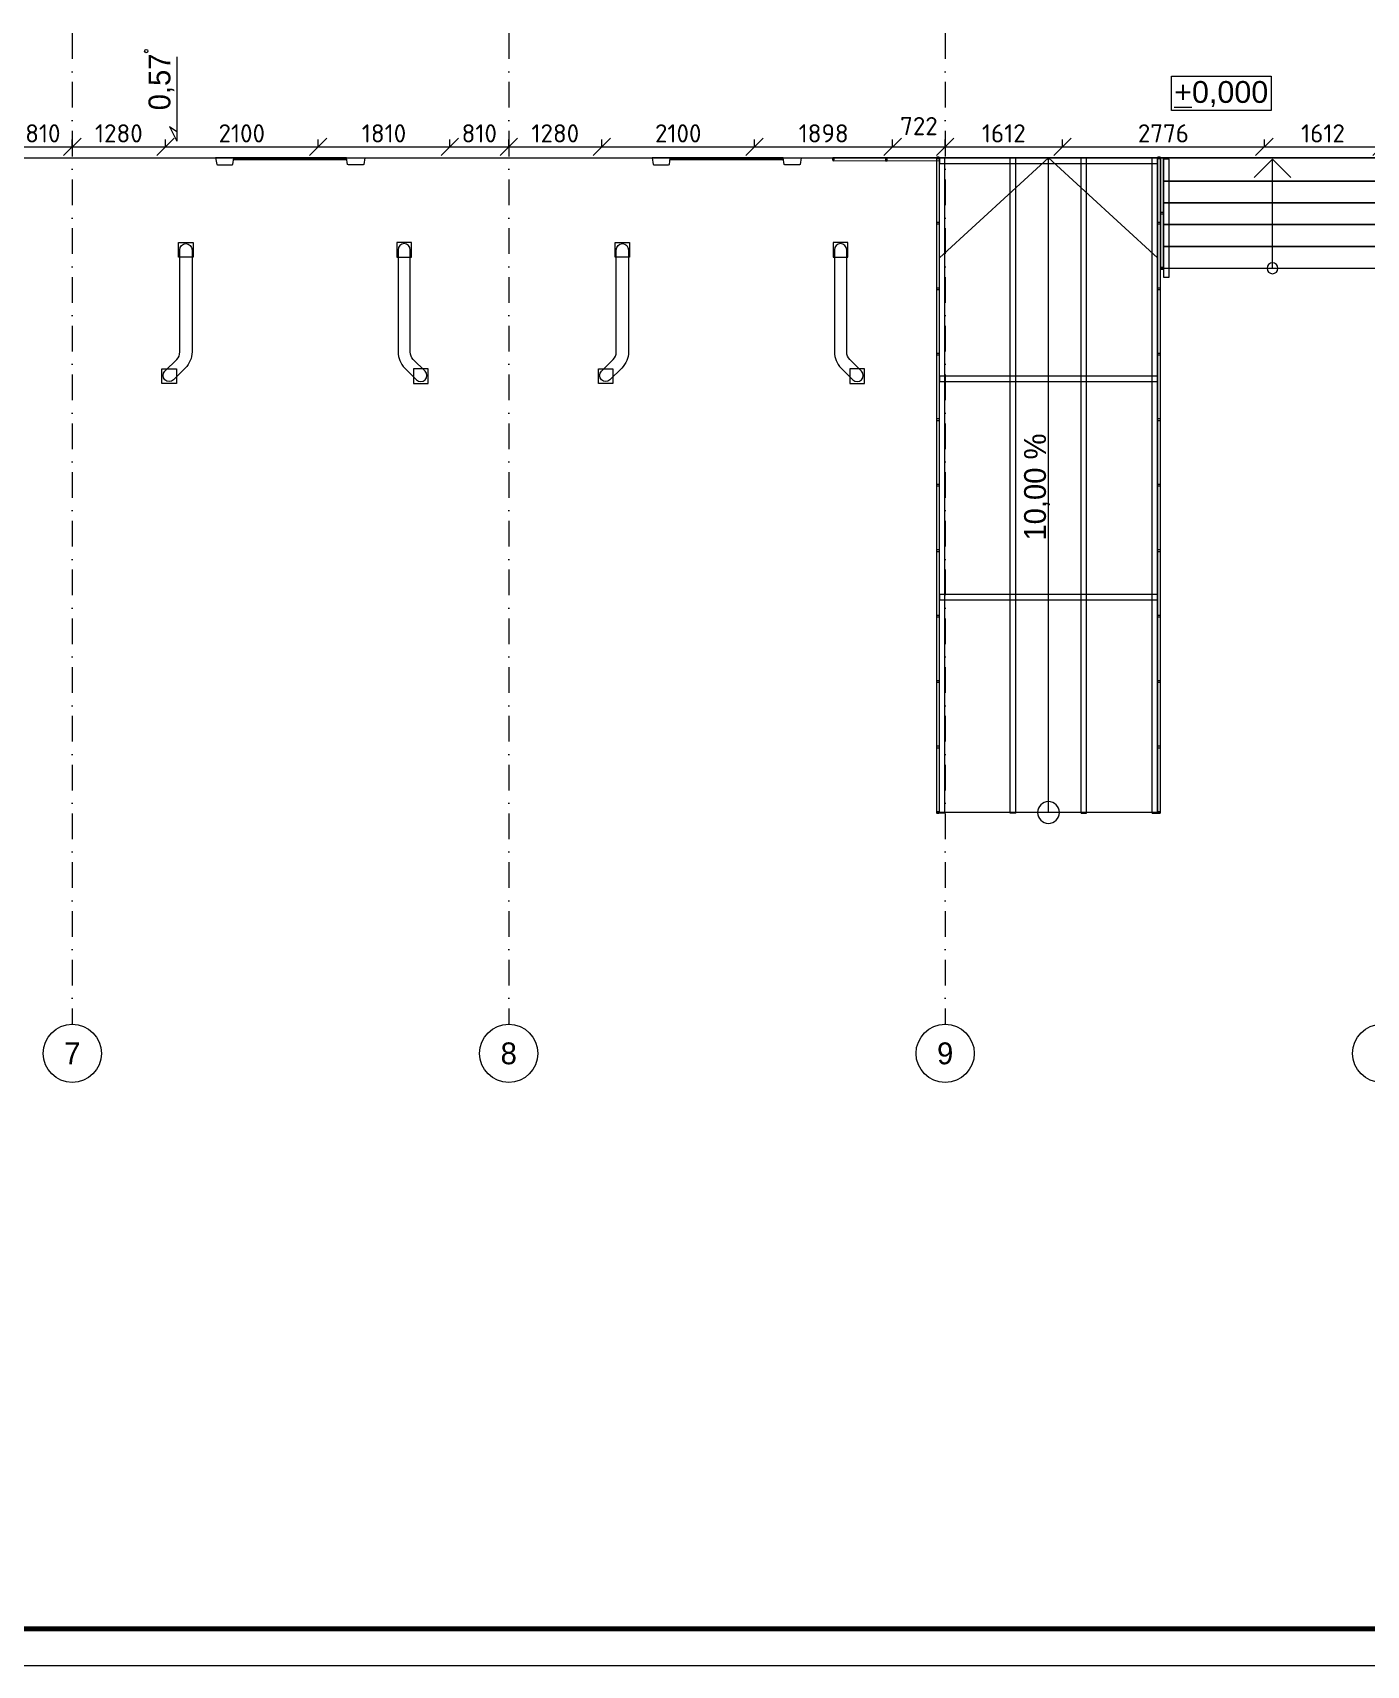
# Model space of a CAD drawing. Header units: millimetres. Extents: x 0 to 2118900, y -20000 to 84100.
# Drawn here: x 441455 to 459790, y 0 to 22444 of the extents above; entities that cross this region are included whole.
import ezdxf
from ezdxf.enums import TextEntityAlignment as Align

# ---------------------------------------------------------------- set-up
doc = ezdxf.new("R2010")
doc.units = ezdxf.units.MM
doc.linetypes.add('Dot & Dashed', pattern=[670.277762, 352.777767, -176.388884, 0, -141.111112])
for name, color, linetype, lineweight in [('АР_подоснова', 8, 'Continuous', 13), ('ПТ_размеры', 7, 'Continuous', 13), ('ПТ_рамка', 7, 'Continuous', 50), ('ПТ_рамка_тонк', 7, 'Continuous', 18)]:
    doc.layers.add(name, color=color, linetype=linetype, lineweight=lineweight)
doc.styles.add('АР_текст_1', font='arial.ttf')
doc.styles.add('АР_текст_2', font='ARIALN.TTF')
doc.styles.add('ПТ', font='isocpeur.ttf')
doc.dimstyles.new('ПТ100', dxfattribs={"dimscale": 100, "dimtxt": 2.5, "dimasz": 1.2, "dimexe": 1, "dimexo": 0, "dimgap": 0.6, "dimtad": 1, "dimdec": 0, "dimtxsty": 'ПТ', "dimtsz": 1.2, "dimcen": 2.5, "dimclrd": 7, "dimclre": 7, "dimclrt": 7, "dimazin": 3, "dimtfac": 1, "dimtmove": 0, "dimatfit": 3, "dimlwd": 13, "dimlwe": 13, "dimarcsym": 0})

# ---------------------------------------------------------------- blocks, each defined once
blk = doc.blocks.new('Перекрытие_1210', base_point=(35971, -3275))
at = {"color": 0, "linetype": 'Continuous', "lineweight": -2, "flags": 128}
blk.add_lwpolyline([(35971, -3275), (35985, -3366), (35995, -3375), (36198, -3375), (36208, -3366), (36221, -3275)], close=True, dxfattribs=at)
blk = doc.blocks.new('Перекрытие_1310', base_point=(38021, -3275))
at = {"color": 0, "linetype": 'Continuous', "lineweight": -2, "flags": 128}
blk.add_lwpolyline([(38021, -3275), (38008, -3366), (37998, -3375), (37795, -3375), (37785, -3366), (37771, -3275)], close=True, dxfattribs=at)
blk = doc.blocks.new('Перекрытие_1410', base_point=(41971, -3275))
at = {"color": 0, "linetype": 'Continuous', "lineweight": -2, "flags": 128}
blk.add_lwpolyline([(41971, -3275), (41985, -3366), (41995, -3375), (42198, -3375), (42208, -3366), (42221, -3275)], close=True, dxfattribs=at)
blk = doc.blocks.new('Перекрытие_1510', base_point=(44021, -3275))
at = {"color": 0, "linetype": 'Continuous', "lineweight": -2, "flags": 128}
blk.add_lwpolyline([(44021, -3275), (44008, -3366), (43998, -3375), (43795, -3375), (43785, -3366), (43771, -3275)], close=True, dxfattribs=at)
blk = doc.blocks.new('Лестница_10')
at = {"color": 0, "linetype": 'Continuous', "lineweight": -2}
for p, q in [((52000, -3275), (49000, -3275)), ((49000, -3275), (49000, -3295)), ((49080, -3295), (49000, -3295)), ((49000, -3295), (49000, -4795)), ((49000, -3295), (49000, -3595)), ((49080, -4795), (49080, -3295)), ((50250, -3545), (50500, -3295)), ((50500, -3595), (50500, -3295)), ((50500, -3295), (50750, -3545)), ((52000, -3295), (51920, -3295)), ((51920, -3295), (51920, -4795)), ((52000, -3295), (52000, -3275)), ((52000, -4795), (52000, -3295)), ((52000, -3595), (52000, -3295)), ((52000, -3595), (49000, -3595)), ((49000, -3595), (49000, -3895)), ((49000, -3595), (52000, -3595)), ((50500, -4495), (50500, -3595)), ((52000, -3895), (52000, -3595)), ((52000, -3895), (49000, -3895)), ((49000, -3895), (49000, -4195)), ((49000, -3895), (52000, -3895)), ((52000, -4195), (52000, -3895)), ((52000, -4195), (49000, -4195)), ((49000, -4195), (49000, -4495)), ((49000, -4195), (52000, -4195)), ((52000, -4495), (52000, -4195)), ((52000, -4495), (49000, -4495)), ((49000, -4495), (49000, -4795)), ((49000, -4495), (52000, -4495)), ((50500, -4795), (50500, -4495)), ((52000, -4795), (52000, -4495)), ((49000, -4795), (49000, -4915)), ((49000, -4795), (52000, -4795)), ((49000, -4915), (49080, -4915)), ((49080, -4915), (49080, -4795)), ((51920, -4795), (51920, -4915)), ((51920, -4915), (52000, -4915)), ((52000, -4915), (52000, -4795))]:
    blk.add_line(p, q, dxfattribs=at)
for start, end in [(0, 180), (180, 0)]:
    blk.add_arc((50500, -4795), 75, start, end, dxfattribs=at)
blk = doc.blocks.new('Морф_56')
at = {"color": 0, "linetype": 'Continuous', "lineweight": -2, "flags": 128}
for points in [[(36221, -3301), (36221, -3299)], [(36421, -3299), (36221, -3299)], [(36421, -3301), (36221, -3301)], [(36421, -3301), (36421, -3299)]]:
    blk.add_lwpolyline(points, dxfattribs=at)
blk = doc.blocks.new('Морф_57')
at = {"color": 0, "linetype": 'Continuous', "lineweight": -2, "flags": 128}
for points in [[(36221, -3301), (36221, -3299)], [(36221, -3299), (36421, -3299)], [(36421, -3301), (36221, -3301)], [(36421, -3299), (36421, -3301)], [(36621, -3299), (36421, -3299)], [(36421, -3301), (36621, -3301)], [(36621, -3301), (36621, -3299)]]:
    blk.add_lwpolyline(points, dxfattribs=at)
blk = doc.blocks.new('Морф_58')
at = {"color": 0, "linetype": 'Continuous', "lineweight": -2, "flags": 128}
for points in [[(36321, -3301), (36321, -3299)], [(36321, -3299), (36621, -3299)], [(36621, -3301), (36321, -3301)], [(36621, -3299), (36621, -3301)], [(36821, -3299), (36621, -3299)], [(36621, -3301), (36821, -3301)], [(36821, -3301), (36821, -3299)]]:
    blk.add_lwpolyline(points, dxfattribs=at)
blk = doc.blocks.new('Морф_59')
at = {"color": 0, "linetype": 'Continuous', "lineweight": -2, "flags": 128}
for points in [[(36321, -3301), (36321, -3299)], [(36321, -3299), (36621, -3299)], [(36621, -3301), (36321, -3301)], [(36621, -3299), (36621, -3301)], [(36821, -3299), (36621, -3299)], [(36621, -3301), (36821, -3301)], [(36821, -3301), (36821, -3299)]]:
    blk.add_lwpolyline(points, dxfattribs=at)
blk = doc.blocks.new('Морф_60')
at = {"color": 0, "linetype": 'Continuous', "lineweight": -2, "flags": 128}
for points in [[(36521, -3301), (36521, -3299)], [(36521, -3299), (36821, -3299)], [(36821, -3301), (36521, -3301)], [(36821, -3299), (36821, -3301)], [(37021, -3299), (36821, -3299)], [(36821, -3301), (37021, -3301)], [(37021, -3301), (37021, -3299)]]:
    blk.add_lwpolyline(points, dxfattribs=at)
blk = doc.blocks.new('Морф_61')
at = {"color": 0, "linetype": 'Continuous', "lineweight": -2, "flags": 128}
for points in [[(36721, -3301), (36721, -3299)], [(36721, -3299), (37021, -3299)], [(37021, -3301), (36721, -3301)], [(37021, -3299), (37021, -3301)], [(37221, -3299), (37021, -3299)], [(37021, -3301), (37221, -3301)], [(37221, -3301), (37221, -3299)]]:
    blk.add_lwpolyline(points, dxfattribs=at)
blk = doc.blocks.new('Морф_62')
at = {"color": 0, "linetype": 'Continuous', "lineweight": -2, "flags": 128}
for points in [[(36921, -3301), (36921, -3299)], [(36921, -3299), (37221, -3299)], [(37221, -3301), (36921, -3301)], [(37221, -3299), (37221, -3301)], [(37421, -3299), (37221, -3299)], [(37221, -3301), (37421, -3301)], [(37421, -3301), (37421, -3299)]]:
    blk.add_lwpolyline(points, dxfattribs=at)
blk = doc.blocks.new('Морф_63')
at = {"color": 0, "linetype": 'Continuous', "lineweight": -2, "flags": 128}
for points in [[(37121, -3301), (37121, -3299)], [(37121, -3299), (37421, -3299)], [(37421, -3301), (37121, -3301)], [(37421, -3299), (37421, -3301)], [(37621, -3299), (37421, -3299)], [(37421, -3301), (37621, -3301)], [(37621, -3301), (37621, -3299)]]:
    blk.add_lwpolyline(points, dxfattribs=at)
blk = doc.blocks.new('Морф_64')
at = {"color": 0, "linetype": 'Continuous', "lineweight": -2, "flags": 128}
for points in [[(37321, -3301), (37321, -3299)], [(37321, -3299), (37621, -3299)], [(37621, -3301), (37321, -3301)], [(37621, -3299), (37621, -3301)], [(37771, -3299), (37621, -3299)], [(37621, -3301), (37771, -3301)], [(37771, -3299), (37771, -3301)]]:
    blk.add_lwpolyline(points, dxfattribs=at)
blk = doc.blocks.new('Морф_65')
at = {"color": 0, "linetype": 'Continuous', "lineweight": -2, "flags": 128}
for points in [[(37521, -3301), (37521, -3299)], [(37521, -3299), (37771, -3299)], [(37771, -3301), (37521, -3301)], [(37771, -3299), (37771, -3301)]]:
    blk.add_lwpolyline(points, dxfattribs=at)
blk = doc.blocks.new('Морф_66')
at = {"color": 0, "linetype": 'Continuous', "lineweight": -2, "flags": 128}
for points in [[(37721, -3301), (37721, -3299)], [(37721, -3299), (37771, -3299)], [(37771, -3301), (37721, -3301)], [(37771, -3299), (37771, -3301)]]:
    blk.add_lwpolyline(points, dxfattribs=at)
blk = doc.blocks.new('Морф_67')
at = {"color": 0, "linetype": 'Continuous', "lineweight": -2, "flags": 128}
for points in [[(42221, -3301), (42221, -3299)], [(42421, -3299), (42221, -3299)], [(42421, -3301), (42221, -3301)], [(42421, -3301), (42421, -3299)]]:
    blk.add_lwpolyline(points, dxfattribs=at)
blk = doc.blocks.new('Морф_68')
at = {"color": 0, "linetype": 'Continuous', "lineweight": -2, "flags": 128}
for points in [[(42221, -3301), (42221, -3299)], [(42221, -3299), (42421, -3299)], [(42421, -3301), (42221, -3301)], [(42421, -3299), (42421, -3301)], [(42621, -3299), (42421, -3299)], [(42421, -3301), (42621, -3301)], [(42621, -3301), (42621, -3299)]]:
    blk.add_lwpolyline(points, dxfattribs=at)
blk = doc.blocks.new('Морф_69')
at = {"color": 0, "linetype": 'Continuous', "lineweight": -2, "flags": 128}
for points in [[(42321, -3301), (42321, -3299)], [(42321, -3299), (42621, -3299)], [(42621, -3301), (42321, -3301)], [(42621, -3299), (42621, -3301)], [(42821, -3299), (42621, -3299)], [(42621, -3301), (42821, -3301)], [(42821, -3301), (42821, -3299)]]:
    blk.add_lwpolyline(points, dxfattribs=at)
blk = doc.blocks.new('Морф_70')
at = {"color": 0, "linetype": 'Continuous', "lineweight": -2, "flags": 128}
for points in [[(42321, -3301), (42321, -3299)], [(42321, -3299), (42621, -3299)], [(42621, -3301), (42321, -3301)], [(42621, -3299), (42621, -3301)], [(42821, -3299), (42621, -3299)], [(42621, -3301), (42821, -3301)], [(42821, -3301), (42821, -3299)]]:
    blk.add_lwpolyline(points, dxfattribs=at)
blk = doc.blocks.new('Морф_71')
at = {"color": 0, "linetype": 'Continuous', "lineweight": -2, "flags": 128}
for points in [[(42521, -3301), (42521, -3299)], [(42521, -3299), (42821, -3299)], [(42821, -3301), (42521, -3301)], [(42821, -3299), (42821, -3301)], [(43021, -3299), (42821, -3299)], [(42821, -3301), (43021, -3301)], [(43021, -3301), (43021, -3299)]]:
    blk.add_lwpolyline(points, dxfattribs=at)
blk = doc.blocks.new('Морф_72')
at = {"color": 0, "linetype": 'Continuous', "lineweight": -2, "flags": 128}
for points in [[(42721, -3301), (42721, -3299)], [(42721, -3299), (43021, -3299)], [(43021, -3301), (42721, -3301)], [(43021, -3299), (43021, -3301)], [(43221, -3299), (43021, -3299)], [(43021, -3301), (43221, -3301)], [(43221, -3301), (43221, -3299)]]:
    blk.add_lwpolyline(points, dxfattribs=at)
blk = doc.blocks.new('Морф_73')
at = {"color": 0, "linetype": 'Continuous', "lineweight": -2, "flags": 128}
for points in [[(42921, -3301), (42921, -3299)], [(42921, -3299), (43221, -3299)], [(43221, -3301), (42921, -3301)], [(43221, -3299), (43221, -3301)], [(43421, -3299), (43221, -3299)], [(43221, -3301), (43421, -3301)], [(43421, -3301), (43421, -3299)]]:
    blk.add_lwpolyline(points, dxfattribs=at)
blk = doc.blocks.new('Морф_74')
at = {"color": 0, "linetype": 'Continuous', "lineweight": -2, "flags": 128}
for points in [[(43121, -3301), (43121, -3299)], [(43121, -3299), (43421, -3299)], [(43421, -3301), (43121, -3301)], [(43421, -3299), (43421, -3301)], [(43621, -3299), (43421, -3299)], [(43421, -3301), (43621, -3301)], [(43621, -3301), (43621, -3299)]]:
    blk.add_lwpolyline(points, dxfattribs=at)
blk = doc.blocks.new('Морф_75')
at = {"color": 0, "linetype": 'Continuous', "lineweight": -2, "flags": 128}
for points in [[(43321, -3301), (43321, -3299)], [(43321, -3299), (43621, -3299)], [(43621, -3301), (43321, -3301)], [(43621, -3299), (43621, -3301)], [(43771, -3299), (43621, -3299)], [(43621, -3301), (43771, -3301)], [(43771, -3299), (43771, -3301)]]:
    blk.add_lwpolyline(points, dxfattribs=at)
blk = doc.blocks.new('Морф_76')
at = {"color": 0, "linetype": 'Continuous', "lineweight": -2, "flags": 128}
for points in [[(43521, -3301), (43521, -3299)], [(43521, -3299), (43771, -3299)], [(43771, -3301), (43521, -3301)], [(43771, -3299), (43771, -3301)]]:
    blk.add_lwpolyline(points, dxfattribs=at)
blk = doc.blocks.new('Морф_77')
at = {"color": 0, "linetype": 'Continuous', "lineweight": -2, "flags": 128}
for points in [[(43721, -3301), (43721, -3299)], [(43721, -3299), (43771, -3299)], [(43771, -3301), (43721, -3301)], [(43771, -3299), (43771, -3301)]]:
    blk.add_lwpolyline(points, dxfattribs=at)
blk = doc.blocks.new('Ограждение_5')
at = {"color": 0, "linetype": 'Continuous', "lineweight": -2, "flags": 128}
for points in [[(44462, -3316), (44464, -3315), (44465, -3315), (44467, -3313), (44468, -3311), (44470, -3309), (44471, -3306), (44471, -3303), (44472, -3299), (44472, -3296), (44472, -3292), (44471, -3289), (44471, -3286), (44470, -3283), (44468, -3280), (44467, -3278), (44465, -3277), (44464, -3276), (44462, -3276), (44460, -3276), (44458, -3277), (44457, -3278), (44455, -3280), (44454, -3283), (44453, -3286), (44453, -3289), (44452, -3292), (44452, -3296), (44452, -3299), (44453, -3303), (44453, -3306), (44454, -3309), (44455, -3311), (44457, -3313), (44458, -3315), (44460, -3315)], [(44462, -3276), (44462, -3316), (45920, -3315), (45920, -3275)], [(44462, -3276), (44462, -3316), (45920, -3315), (45920, -3275)], [(44462, -3276), (44462, -3316), (45920, -3315), (45920, -3275)], [(44462, -3276), (44462, -3316), (45920, -3315), (45920, -3275)], [(44462, -3276), (44462, -3316), (45920, -3315), (45920, -3275)], [(45181, -3276), (45181, -3316), (45201, -3316), (45201, -3276)]]:
    blk.add_lwpolyline(points, close=True, dxfattribs=at)
blk = doc.blocks.new('Wheel_Guide_WBM')
at = {"color": 0, "linetype": 'Continuous', "lineweight": -2, "flags": 128}
for points in [[(-100, 100), (-100, -100), (100, -100), (100, 100)], [(129, -1638), (129, -1838), (329, -1838), (329, -1638)]]:
    blk.add_lwpolyline(points, close=True, dxfattribs=at)
blk.add_lwpolyline([(-84, 0), (-84, -1405, 0.198912), (8, -1626), (170, -1788, 1), (288, -1670), (126, -1508, -0.198912), (84, -1405), (84, 0, 1)], format="xyb", close=True, dxfattribs=at)
blk = doc.blocks.new('Балка - Швеллер ПП 270')
at = {"color": 0, "linetype": 'Continuous', "lineweight": -2}
for p, q in [((-18, 37), (8991, 37)), ((-18, 37), (-18, -38)), ((8991, 0), (8991, 37)), ((8991, -38), (8991, 0)), ((-18, -38), (8991, -38))]:
    blk.add_line(p, q, dxfattribs=at)
blk = doc.blocks.new('Балка - Швеллер ПП 27_50')
at = {"color": 0, "linetype": 'Continuous', "lineweight": -2}
for p, q in [((0, 38), (0, -38)), ((1500, 38), (0, 38)), ((3000, 38), (1500, 38)), ((3000, 0), (3000, 38)), ((3000, -38), (3000, 0)), ((0, -38), (1500, -38)), ((1500, -38), (3000, -38))]:
    blk.add_line(p, q, dxfattribs=at)
blk = doc.blocks.new('Перекрытие_750', base_point=(3875, -3275))
at = {"color": 0, "linetype": 'Continuous', "lineweight": -2, "flags": 128}
blk.add_lwpolyline([(3875, -3275), (94125, -3275), (94125, -300), (3875, -300)], close=True, dxfattribs=at)
blk = doc.blocks.new('Перекрытие_811', base_point=(36221, -3299))
at = {"color": 0, "linetype": 'Continuous', "lineweight": -2, "flags": 128}
blk.add_lwpolyline([(36221, -3299), (37771, -3299), (37771, -3275), (36221, -3275)], close=True, dxfattribs=at)
blk = doc.blocks.new('Перекрытие_820', base_point=(42221, -3299))
at = {"color": 0, "linetype": 'Continuous', "lineweight": -2, "flags": 128}
blk.add_lwpolyline([(42221, -3299), (43771, -3299), (43771, -3275), (42221, -3275)], close=True, dxfattribs=at)
blk = doc.blocks.new('Ограждение_21')
at = {"color": 0, "linetype": 'Continuous', "lineweight": -2, "flags": 128}
for points in [[(45880, -3275), (45880, -3277), (45881, -3279), (45883, -3280), (45885, -3282), (45887, -3283), (45890, -3284), (45893, -3285), (45897, -3285), (45900, -3285), (45903, -3285), (45907, -3285), (45910, -3284), (45913, -3283), (45915, -3282), (45917, -3280), (45919, -3279), (45920, -3277), (45920, -3275), (45920, -3274), (45919, -3272), (45917, -3270), (45915, -3269), (45913, -3268), (45910, -3267), (45907, -3266), (45903, -3266), (45900, -3265), (45897, -3266), (45893, -3266), (45890, -3267), (45887, -3268), (45885, -3269), (45883, -3270), (45881, -3272), (45880, -3274)], [(45920, -3275), (45880, -3275), (45880, -12276), (45920, -12276)], [(45920, -3275), (45880, -3275), (45880, -12276), (45920, -12276)], [(45920, -3275), (45880, -3275), (45880, -12276), (45920, -12276)], [(45920, -3275), (45880, -3275), (45880, -12276), (45920, -12276)], [(45920, -3275), (45880, -3275), (45880, -12276), (45920, -12276)], [(45920, -4166), (45880, -4166), (45880, -4186), (45920, -4186)], [(45920, -5066), (45880, -5066), (45880, -5086), (45920, -5086)], [(45920, -5966), (45880, -5966), (45880, -5986), (45920, -5986)], [(45920, -6866), (45880, -6866), (45880, -6886), (45920, -6886)], [(45920, -7766), (45880, -7766), (45880, -7786), (45920, -7786)], [(45920, -8666), (45880, -8666), (45880, -8686), (45920, -8686)], [(45920, -9566), (45880, -9566), (45880, -9586), (45920, -9586)], [(45920, -10466), (45880, -10466), (45880, -10486), (45920, -10486)], [(45920, -11366), (45880, -11366), (45880, -11386), (45920, -11386)], [(45880, -12276), (45880, -12278), (45881, -12280), (45883, -12281), (45885, -12283), (45887, -12284), (45890, -12285), (45893, -12286), (45897, -12286), (45900, -12286), (45903, -12286), (45907, -12286), (45910, -12285), (45913, -12284), (45915, -12283), (45917, -12281), (45919, -12280), (45920, -12278), (45920, -12276), (45920, -12275), (45919, -12273), (45917, -12271), (45915, -12270), (45913, -12269), (45910, -12268), (45907, -12267), (45903, -12267), (45900, -12266), (45897, -12267), (45893, -12267), (45890, -12268), (45887, -12269), (45885, -12270), (45883, -12271), (45881, -12273), (45880, -12275)]]:
    blk.add_lwpolyline(points, close=True, dxfattribs=at)
blk = doc.blocks.new('Ограждение_26')
at = {"color": 0, "linetype": 'Continuous', "lineweight": -2, "flags": 128}
for points in [[(48920, -3275), (48920, -3277), (48921, -3279), (48923, -3280), (48925, -3282), (48927, -3283), (48930, -3284), (48933, -3285), (48937, -3285), (48940, -3285), (48943, -3285), (48947, -3285), (48950, -3284), (48953, -3283), (48955, -3282), (48957, -3280), (48959, -3279), (48960, -3277), (48960, -3275), (48960, -3274), (48959, -3272), (48957, -3270), (48955, -3269), (48953, -3268), (48950, -3267), (48947, -3266), (48943, -3266), (48940, -3265), (48937, -3266), (48933, -3266), (48930, -3267), (48927, -3268), (48925, -3269), (48923, -3270), (48921, -3272), (48920, -3274)], [(48960, -3275), (48920, -3275), (48920, -12276), (48960, -12276)], [(48960, -3275), (48920, -3275), (48920, -12276), (48960, -12276)], [(48960, -3275), (48920, -3275), (48920, -12276), (48960, -12276)], [(48960, -3275), (48920, -3275), (48920, -12276), (48960, -12276)], [(48960, -3275), (48920, -3275), (48920, -12276), (48960, -12276)], [(48960, -4166), (48920, -4166), (48920, -4186), (48960, -4186)], [(48960, -5066), (48920, -5066), (48920, -5086), (48960, -5086)], [(48960, -5966), (48920, -5966), (48920, -5986), (48960, -5986)], [(48960, -6866), (48920, -6866), (48920, -6886), (48960, -6886)], [(48960, -7766), (48920, -7766), (48920, -7786), (48960, -7786)], [(48960, -8666), (48920, -8666), (48920, -8686), (48960, -8686)], [(48960, -9566), (48920, -9566), (48920, -9586), (48960, -9586)], [(48960, -10466), (48920, -10466), (48920, -10486), (48960, -10486)], [(48960, -11366), (48920, -11366), (48920, -11386), (48960, -11386)], [(48920, -12276), (48920, -12278), (48921, -12280), (48923, -12281), (48925, -12283), (48927, -12284), (48930, -12285), (48933, -12286), (48937, -12286), (48940, -12286), (48943, -12286), (48947, -12286), (48950, -12285), (48953, -12284), (48955, -12283), (48957, -12281), (48959, -12280), (48960, -12278), (48960, -12276), (48960, -12275), (48959, -12273), (48957, -12271), (48955, -12270), (48953, -12269), (48950, -12268), (48947, -12267), (48943, -12267), (48940, -12266), (48937, -12267), (48933, -12267), (48930, -12268), (48927, -12269), (48925, -12270), (48923, -12271), (48921, -12273), (48920, -12275)]]:
    blk.add_lwpolyline(points, close=True, dxfattribs=at)
blk = doc.blocks.new('Ограждение_41')
at = {"color": 0, "linetype": 'Continuous', "lineweight": -2, "flags": 128}
for points in [[(48960, -4796), (49000, -4796), (49000, -3275), (48960, -3275)], [(48960, -4796), (49000, -4796), (49000, -3275), (48960, -3275)], [(48960, -4796), (49000, -4796), (49000, -3275), (48960, -3275)], [(48960, -4796), (49000, -4796), (49000, -3275), (48960, -3275)], [(48960, -4796), (49000, -4796), (49000, -3275), (48960, -3275)], [(48960, -4046), (49000, -4046), (49000, -4026), (48960, -4026)], [(48960, -4786), (48960, -4806), (49000, -4806), (49000, -4786)]]:
    blk.add_lwpolyline(points, close=True, dxfattribs=at)
blk = doc.blocks.new('Стандартный Маркер Сетки_40')
at = {"color": 0, "linetype": 'Dot & Dashed', "lineweight": -2}
for p in [(0, 0), (55187, 0)]:
    blk.add_line(p, (55187, 0), dxfattribs=at)
at = {"color": 0, "linetype": 'Continuous', "lineweight": -2}
blk.add_circle((55587, 0), 400, dxfattribs=at)
at = {"color": 0, "linetype": 'Dot & Dashed', "lineweight": -2}
blk.add_point((55187, 0), dxfattribs=at)
blk.add_point((55187, 0), dxfattribs=at)
at = {"color": 0, "lineweight": -2, "style": 'АР_текст_1'}
blk.add_attdef('AC_MarkerText_1', text='', height=300, rotation=90, dxfattribs=at).set_placement((55368, -69), align=Align.TOP_CENTER)
blk = doc.blocks.new('Стандартный Маркер Сетки_50')
at = {"color": 0, "linetype": 'Continuous', "lineweight": -2}
blk.add_circle((55649, 0), 400, dxfattribs=at)
at = {"color": 0, "lineweight": -2, "style": 'АР_текст_1'}
blk.add_attdef('AC_MarkerText_1', text='', height=300, rotation=90, dxfattribs=at).set_placement((55430, -69), align=Align.TOP_CENTER)
blk = doc.blocks.new('Пандус Прямой 27_3')
at = {"color": 0, "linetype": 'Continuous', "lineweight": -2}
for p, q in [((0, -1500), (0, 1500)), ((0, 1500), (9000, 1500)), ((9000, 0), (7623, 1500)), ((9000, -1500), (9000, 1500)), ((0, 0), (9000, 0)), ((7623, -1500), (9000, 0)), ((0, -1500), (9000, -1500))]:
    blk.add_line(p, q, dxfattribs=at)
at = {"color": 0, "linetype": 'Continuous', "lineweight": -2, "flags": 128}
blk.add_lwpolyline([(150, 0, 1), (-150, 0, 1)], format="xyb", close=True, dxfattribs=at)
at = {"color": 0, "lineweight": -2, "style": 'АР_текст_2'}
blk.add_attdef('ac_bottomlevel', text='', height=300, dxfattribs=at).set_placement((4500, 159), align=Align.MIDDLE_CENTER)
blk = doc.blocks.new('Символ Уклона 27')
at = {"color": 0, "linetype": 'Continuous', "lineweight": -2}
for p, q in [((0, 0), (1160, 0)), ((960, 100), (1160, 0)), ((960, 100), (1027, 0))]:
    blk.add_line(p, q, dxfattribs=at)
at = {"color": 0, "linetype": 'Continuous', "lineweight": -2, "style": 'АР_текст_1'}
blk.add_attdef('txt', text='', height=300, dxfattribs=at).set_placement((0, 45), align=Align.BOTTOM_LEFT)
blk = doc.blocks.new('AR_F1')
at = {"layer": 'АР_подоснова', "linetype": 'Continuous', "flags": 128}
blk.add_lwpolyline([(49110, -2153), (50480, -2153), (50480, -2624), (49110, -2624)], close=True, dxfattribs=at)
at = {"layer": 'АР_подоснова', "linetype": 'Continuous'}
blk.add_circle((35016, -1809), 22.5, dxfattribs=at)
ref = blk.add_blockref('Стандартный Маркер Сетки_40', (34000, 40000), dxfattribs=dict(at, zscale=1000, rotation=270))
ref.add_attrib('AC_MarkerText_1', '7', dxfattribs={"layer": '0', "color": 0, "lineweight": 0, "height": 300, "rotation": 360}).set_placement((34000, -15437), align=Align.TOP_CENTER)
ref = blk.add_blockref('Стандартный Маркер Сетки_40', (40000, 40000), dxfattribs=dict(at, zscale=1000, rotation=270))
ref.add_attrib('AC_MarkerText_1', '8', dxfattribs={"layer": '0', "color": 0, "lineweight": 0, "height": 300, "rotation": 360}).set_placement((40000, -15437), align=Align.TOP_CENTER)
ref = blk.add_blockref('Стандартный Маркер Сетки_40', (46000, 40000), dxfattribs=dict(at, zscale=1000, rotation=270))
ref.add_attrib('AC_MarkerText_1', '9', dxfattribs={"layer": '0', "color": 0, "lineweight": 0, "height": 300, "rotation": 360}).set_placement((46000, -15437), align=Align.TOP_CENTER)
at = {"layer": 'АР_подоснова', "linetype": 'Continuous', "zscale": 1000}
for name, p, rotation in [('Стандартный Маркер Сетки_50', (52000, 40062), 270), ('Балка - Швеллер ПП 27_50', (48920, -3315), 180), ('Балка - Швеллер ПП 270', (47907, -12267), 89.99999999999999), ('Балка - Швеллер ПП 270', (48883, -12267), 90), ('Балка - Швеллер ПП 27_50', (48920, -6315), 180), ('Балка - Швеллер ПП 27_50', (48920, -9315), 180)]:
    blk.add_blockref(name, p, dxfattribs=dict(at, rotation=rotation))
at = {"layer": 'АР_подоснова', "linetype": 'Continuous'}
for name, p in [('Перекрытие_750', (3875, -3275)), ('Перекрытие_1210', (35971, -3275)), ('Перекрытие_811', (36221, -3299)), ('Морф_56', (0, 0)), ('Морф_57', (0, 0)), ('Морф_58', (0, 0)), ('Морф_59', (0, 0)), ('Морф_60', (0, 0)), ('Морф_61', (0, 0)), ('Морф_62', (0, 0)), ('Морф_63', (0, 0)), ('Морф_64', (0, 0)), ('Морф_65', (0, 0)), ('Морф_66', (0, 0)), ('Перекрытие_1310', (38021, -3275)), ('Перекрытие_1410', (41971, -3275)), ('Перекрытие_820', (42221, -3299)), ('Морф_67', (0, 0)), ('Морф_68', (0, 0)), ('Морф_69', (0, 0)), ('Морф_70', (0, 0)), ('Морф_71', (0, 0)), ('Морф_72', (0, 0)), ('Морф_73', (0, 0)), ('Морф_74', (0, 0)), ('Морф_75', (0, 0)), ('Морф_76', (0, 0)), ('Морф_77', (0, 0)), ('Перекрытие_1510', (44021, -3275)), ('Ограждение_5', (0, 0)), ('Ограждение_21', (0, 0)), ('Ограждение_26', (0, 0)), ('Ограждение_41', (0, 0)), ('Лестница_10', (0, 0))]:
    blk.add_blockref(name, p, dxfattribs=at)
ref = blk.add_blockref('Символ Уклона 27', (35438, -1886), dxfattribs=dict(at, xscale=-1, zscale=1000, rotation=90))
ref.add_attrib('txt', '0,57', dxfattribs={"layer": '0', "color": 0, "linetype": 'Continuous', "lineweight": 0, "height": 300, "rotation": 90}).set_placement((35438, -1842), align=Align.BOTTOM_RIGHT)
at = {"layer": 'АР_подоснова', "linetype": 'Continuous', "xscale": -1, "zscale": 1000, "rotation": 270}
for p in [(45958, -12267), (46933, -12267)]:
    blk.add_blockref('Балка - Швеллер ПП 270', p, dxfattribs=at)
at = {"layer": 'АР_подоснова', "linetype": 'Continuous'}
ref = blk.add_blockref('Пандус Прямой 27_3', (47420, -12276), dxfattribs=dict(at, zscale=1000, rotation=89.99999999999999))
ref.add_attrib('ac_bottomlevel', '10,00 %', dxfattribs={"layer": '0', "color": 0, "lineweight": 0, "height": 300, "rotation": 90}).set_placement((47235, -7802), align=Align.MIDDLE_CENTER)
at = {"layer": 'АР_подоснова', "linetype": 'Continuous', "xscale": -1, "zscale": 1000}
for p in [(35562, -4540), (41562, -4540)]:
    blk.add_blockref('Wheel_Guide_WBM', p, dxfattribs=at)
at = {"layer": 'АР_подоснова', "linetype": 'Continuous', "zscale": 1000}
for p in [(38562, -4540), (44562, -4540)]:
    blk.add_blockref('Wheel_Guide_WBM', p, dxfattribs=at)
at = {"layer": 'АР_подоснова', "linetype": 'Continuous', "insert": (49795, -2221), "char_height": 300, "attachment_point": 2, "style": 'АР_текст_1'}
blk.add_mtext('\\A1;{\\pqc;\\fArial|b0|i0|c204|p0;\\L\\W1.000000;\\L+\\fArial|b0|i0|c204|p0;\\l\\W1.000000;\\l0\\fArial|b0|i0|c204|p0;\\l\\W1.000000;\\l,\\fArial|b0|i0|c204|p0;\\l\\W1.000000;\\l0\\fArial|b0|i0|c204|p0;\\l\\W1.000000;\\l00}', dxfattribs=at)

msp = doc.modelspace()

# ---------------------------------------------------------------- linework, layer by layer
at = {"layer": 'ПТ_рамка', "lineweight": 70}
msp.add_lwpolyline([(402000, 500), (518400, 500), (518400, 83600), (402000, 83600)], close=True, dxfattribs=at)
at = {"layer": 'ПТ_рамка_тонк', "lineweight": 13}
msp.add_lwpolyline([(400000, 0), (518900, 0), (518900, 84100), (400000, 84100)], close=True, dxfattribs=at)

# ---------------------------------------------------------------- block references
at = {"layer": 'АР_подоснова'}
msp.add_blockref('AR_F1', (408000, 24000), dxfattribs=at)

# ---------------------------------------------------------------- dimensions: what is measured, and where the dimension line sits
at = {"layer": 'ПТ_размеры'}
for base, p1, p2 in [((453278, 20875), (453278, 20875), (454000, 20875)), ((441190, 20875), (441190, 20875), (442000, 20875)), ((442000, 20875), (442000, 20875), (443280, 20875)), ((443280, 20875), (443280, 20875), (445380, 20875)), ((445380, 20875), (445380, 20875), (447190, 20875)), ((447190, 20875), (447190, 20875), (448000, 20875)), ((448000, 20875), (448000, 20875), (449280, 20875)), ((449280, 20875), (449280, 20875), (451380, 20875)), ((451380, 20875), (451380, 20875), (453278, 20875)), ((454000, 20875), (454000, 20875), (455612, 20875)), ((455612, 20875), (455612, 20875), (458388, 20875)), ((458388, 20875), (458388, 20875), (460000, 20875))]:
    msp.add_linear_dim(base=base, p1=p1, p2=p2, dimstyle='ПТ100', dxfattribs=at).render()

doc.saveas('drawing.dxf')
